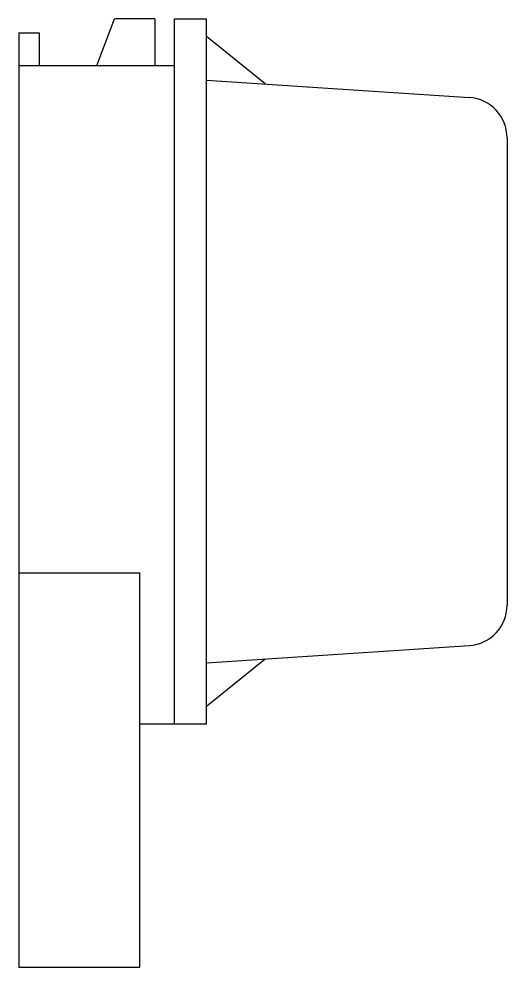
# Model space of a CAD drawing. Header units: inches. Extents: x 0 to 121, y 0 to 235.
import ezdxf

# ---------------------------------------------------------------- set-up
doc = ezdxf.new("R2010")
doc.units = ezdxf.units.IN

# ---------------------------------------------------------------- blocks, each defined once
blk = doc.blocks.new('Congto1P-2')
at = {"color": 126}
for p, q in [((19.27, 223.45), (23.66, 235)), ((33.72, 235), (23.66, 235)), ((33.72, 235), (33.72, 223.45)), ((38.53, 60.22), (38.53, 235)), ((38.53, 235), (46.53, 235)), ((46.53, 60.22), (46.53, 235)), ((0, 231.55), (0, 0)), ((0, 231.55), (5, 231.55)), ((5, 231.55), (5, 223.45)), ((61.02, 218.88), (46.53, 230.67)), ((0, 223.45), (38.53, 223.45)), ((46.53, 219.84), (111.66, 215.53)), ((121, 205.55), (121, 89.67)), ((0, 97.73), (30, 97.73)), ((30, 0), (30, 97.73)), ((46.53, 75.38), (111.66, 79.69)), ((61.02, 76.34), (46.53, 64.55)), ((46.53, 60.22), (30, 60.22)), ((0, 0), (30, 0))]:
    blk.add_line(p, q, dxfattribs=at)
for centre, start, end in [((111, 205.55), 0, 86.2106), ((111, 89.67), 273.7894, 0)]:
    blk.add_arc(centre, 10, start, end, dxfattribs=at)

msp = doc.modelspace()

# ---------------------------------------------------------------- block references
msp.add_blockref('Congto1P-2', (0, 0))

doc.saveas('drawing.dxf')
